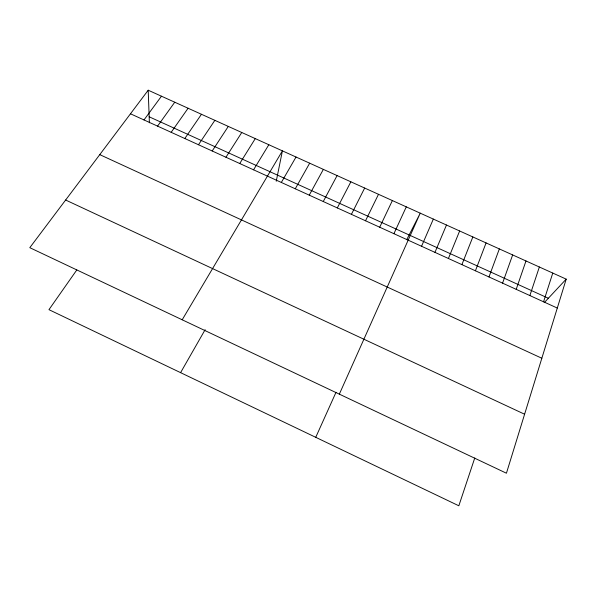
<?xml version="1.0" encoding="UTF-8"?>
<svg xmlns="http://www.w3.org/2000/svg" width="596" height="596" viewBox="0 0 596 596"><rect width="100%" height="100%" fill="white"/><g stroke="black" fill="none" stroke-linecap="round" stroke-linejoin="round"><path stroke-width="0.89" d="M276.253 181.229L282.407 150.87L182.197 319.791M566.2 279.137L506.436 473.217L29.8 247.675L148.203 90.212L566.2 279.137L544.327 302.574M543.559 301.8L552.76 273.065M529.866 295.564L539.358 267.001M474.774 457.952L458.831 505.788L48.961 309.667L76.787 269.973M516.203 289.343L525.985 260.959M502.57 283.137L512.649 254.932M488.981 276.954L499.344 248.919M475.422 270.785L486.075 242.922M461.9 264.631L472.844 236.94M448.416 258.493L459.643 230.972M434.961 252.369L446.471 225.02M421.551 246.267L433.337 219.09M339.34 394.15L420.24 213.167L406.733 239.659M315.746 437.322L336.01 392.295M393.919 233.692L406.286 206.857M379.704 227.225L392.377 200.569M365.534 220.773L378.497 194.303M351.409 214.344L364.663 188.045M337.314 207.93L350.858 181.81M323.255 201.53L337.098 175.589M309.242 195.153L323.367 169.383M295.266 188.79L309.674 163.192M180.588 372.649L205.136 329.685M281.327 182.451L296.026 157.024M253.561 169.808L268.826 144.731M239.734 163.52L255.282 138.607M225.951 157.247L241.767 132.498M212.198 150.989L228.298 126.412M198.483 144.746L214.858 120.34M184.812 138.518L201.455 114.283M171.171 132.312L188.09 108.241M157.567 126.121L174.755 102.214M144.001 119.945L161.464 96.202M149.171 116.794L548.357 298.253M130.472 113.791L557.297 308.05M99.763 154.632L541.838 358.248M65.634 200.018L524.599 414.227M148.203 90.212L149.387 122.821"/></g></svg>
